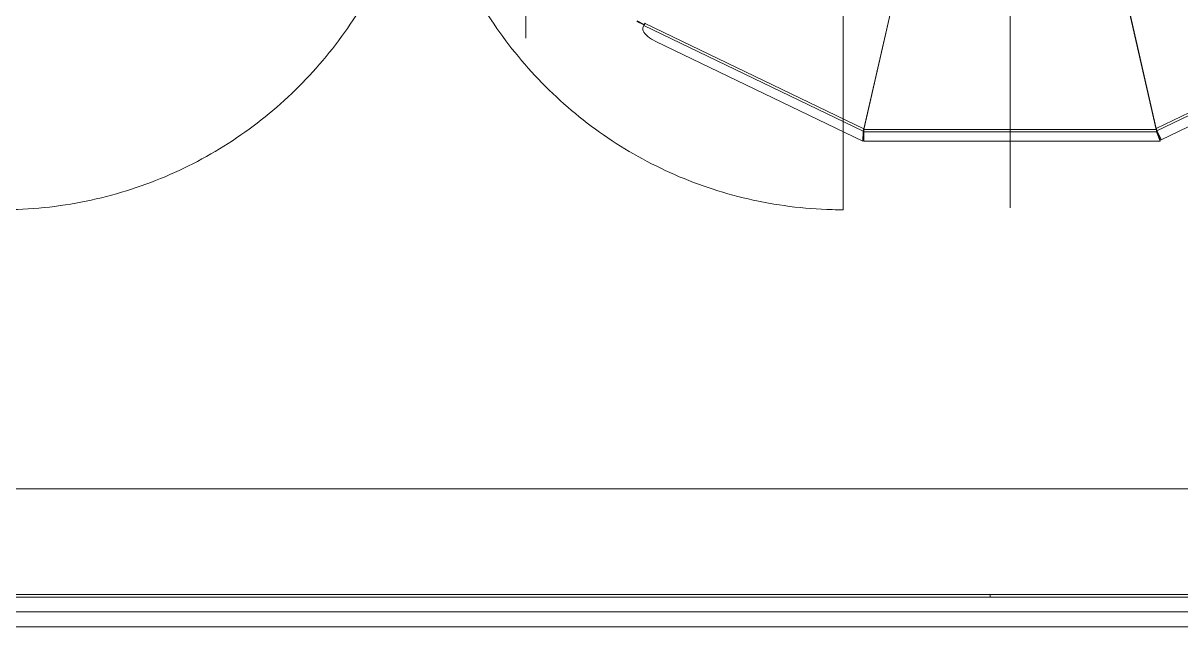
# Model space of a CAD drawing. Extents: x -681219 to -550379, y -242630 to -158199.
# Drawn here: x -669590 to -668273, y -215211 to -214524 of the extents above; entities that cross this region are included whole.
import ezdxf

# ---------------------------------------------------------------- set-up
doc = ezdxf.new("R2010")
doc.units = 0
doc.header["$LTSCALE"] = 1000
doc.linetypes.add('DASHED2', pattern=[9.525, 6.35, -3.175])
doc.linetypes.add('HIDDEN', pattern=[9.525, 6.35, -3.175])
doc.layers.get('0').update_dxf_attribs({"linetype": 'CONTINUOUS'})
doc.layers.add('future', color=4, linetype='DASHED2', lineweight=0)

# ---------------------------------------------------------------- blocks, each defined once
blk = doc.blocks.new('A$Caddf9ae6')
at = {"color": 0}
for p, q in [((-1277.7, 1321), (-1277.7, -2436)), ((-1294.7, 1304), (-1294.7, -2419)), ((-1260.7, -2419), (-1260.7, 1304)), ((-1257.7, 652), (-1257.7, -2442))]:
    blk.add_line(p, q, dxfattribs=at)
at = {"color": 0, "linetype": 'HIDDEN'}
for p, q in [((-1137.7, 1168), (-1137.7, -2292)), ((-730.1, 167), (-607.9, 420.6)), ((-605.6, 419.4), (-727.6, 166.2)), ((-740.3, 171.9), (-626.8, 407.5)), ((-730.1, 167), (-740.3, 171.9)), ((-740.3, 171.9), (-739.4, 171.5)), ((-729.9, 166.9), (-739.4, 171.5)), ((-741.9, 170.6), (-741.9, -166.5)), ((-731.3, 166.5), (-741.9, 170.6)), ((-741.9, 170.6), (-741, 170.6)), ((-730.3, 166.5), (-741, 170.6)), ((-731.3, -166.5), (-731.3, 166.5)), ((-730.3, 166.5), (-731.3, 166.5)), ((-729.9, 166.9), (-730.1, 167)), ((-729.9, 166.9), (-730, 166.4)), ((-729.2, 166.4), (-730, 166.4)), ((-729.1, 166.6), (-729.9, 166.9)), ((-729.3, 166.8), (-729.9, 166.9)), ((-729.9, 166.4), (-729.9, 166.4)), ((-729.1, 166.6), (-729.2, 166.4)), ((-729.2, 166.4), (-728.7, 166.3)), ((-727.6, 166.2), (-729.1, 166.6)), ((-728.7, 166.3), (-728.7, -166.4)), ((-728.7, 166.3), (-520.8, 118.8)), ((-520.7, 119), (-727.6, 166.2)), ((818, 0), (-818, 0)), ((-1260.7, -22.8), (-1257.7, -22.8)), ((-520.8, -118.9), (-728.7, -166.4)), ((-728, -166.4), (-520.8, -119.1)), ((-741.9, -166.5), (-731.3, -166.5)), ((-741.9, -166.5), (-741, -166.5)), ((-730.5, -167.1), (-741.9, -167.7)), ((-741.9, -167.7), (-741.1, -167.3)), ((-741.9, -167.7), (-628.5, -403.2)), ((-730, -166.7), (-741.1, -167.3)), ((-741, -166.5), (-730.3, -166.5)), ((-730.3, -166.5), (-731.3, -166.5)), ((-729.9, -166.9), (-730.5, -167.1)), ((-730.5, -167.1), (-610.3, -416.7)), ((-729.7, -166.4), (-730, -166.5)), ((-730, -166.5), (-729.9, -167)), ((-729.2, -166.5), (-730, -166.5)), ((-729.9, -166.4), (-729.9, -166.4)), ((-729.2, -166.7), (-729.9, -167)), ((-729.2, -166.7), (-728, -166.4)), ((-728.7, -166.4), (-729.2, -166.5)), ((-729.2, -166.5), (-729.2, -166.7)), ((-728.7, -166.7), (-728, -166.4)), ((-728, -166.4), (-608, -415.5)), ((-612.8, -417.8), (-610.3, -416.7)), ((-612.8, -417.8), (-612, -417.4)), ((-612, -417.4), (-609.5, -416.3)), ((-609.5, -416.3), (-610.3, -416.7)), ((-609.7, -416.7), (-609, -416.3)), ((-605.7, -424.9), (-609.7, -416.7)), ((-607.7, -415.7), (-609, -416.3)), ((-605, -424.6), (-609, -416.3)), ((-608.7, -415.9), (-608, -415.5)), ((-608.5, -415.8), (-608.4, -416.1)), ((-608, -415.5), (-607.8, -415.5)), ((-607.8, -415.5), (-607.7, -415.7)), ((0, -551), (-624.8, -551))]:
    blk.add_line(p, q, dxfattribs=at)
at = {"color": 8, "linetype": 'HIDDEN'}
blk.add_line((-341, -190), (-820, -190), dxfattribs=at)
at = {"color": 0, "linetype": 'HIDDEN', "flags": 128}
for points in [[(-730.5, -167.1), (-730.2, -167.1), (-729.9, -167)], [(-628.5, -403.2), (-627.2, -405.7), (-625.8, -408.1), (-624.2, -410.4), (-622.7, -412.4), (-621.1, -414.2), (-619.5, -415.7), (-618, -416.8), (-616.5, -417.6), (-615.1, -418.1), (-613.9, -418.1), (-612.8, -417.8)], [(-608, -415.5), (-608.2, -415.7), (-608.5, -415.8), (-608.9, -416), (-609.2, -416.1), (-609.6, -416.3), (-609.9, -416.4), (-610.1, -416.6), (-610.3, -416.7)], [(-608.7, -415.9), (-608.8, -415.9), (-608.9, -416), (-609, -416), (-609.1, -416.1), (-609.2, -416.1), (-609.3, -416.2), (-609.4, -416.2), (-609.5, -416.3)]]:
    blk.add_lwpolyline(points, dxfattribs=at)
at = {"color": 0, "linetype": 'HIDDEN'}
for centre, radius, start, end in [((-656.5, 932.5), 769.6, 264.424, 264.6169), ((-738.7, 135.8), 32.4, 69.8776, 74.4823), ((-721.1, -359.3), 193, 92.2623, 93.0284), ((-729.6, -170.1), 3.66, 94.5843, 101.8771), ((-724.1, -181.3), 15.4, 104.6342, 109.1233)]:
    blk.add_arc(centre, radius, start, end, dxfattribs=at)
at = {"color": 8, "linetype": 'HIDDEN'}
for centre, start, end in [((-341, -190), 180, 270), ((-341, -1148), 90, 180)]:
    blk.add_arc(centre, 479, start, end, dxfattribs=at)

msp = doc.modelspace()

# ---------------------------------------------------------------- block references
at = {"layer": 'future', "xscale": -1, "rotation": 270}
msp.add_blockref('A$Caddf9ae6', (-668466.9156, -213916.3249), dxfattribs=at)

doc.saveas('drawing.dxf')
